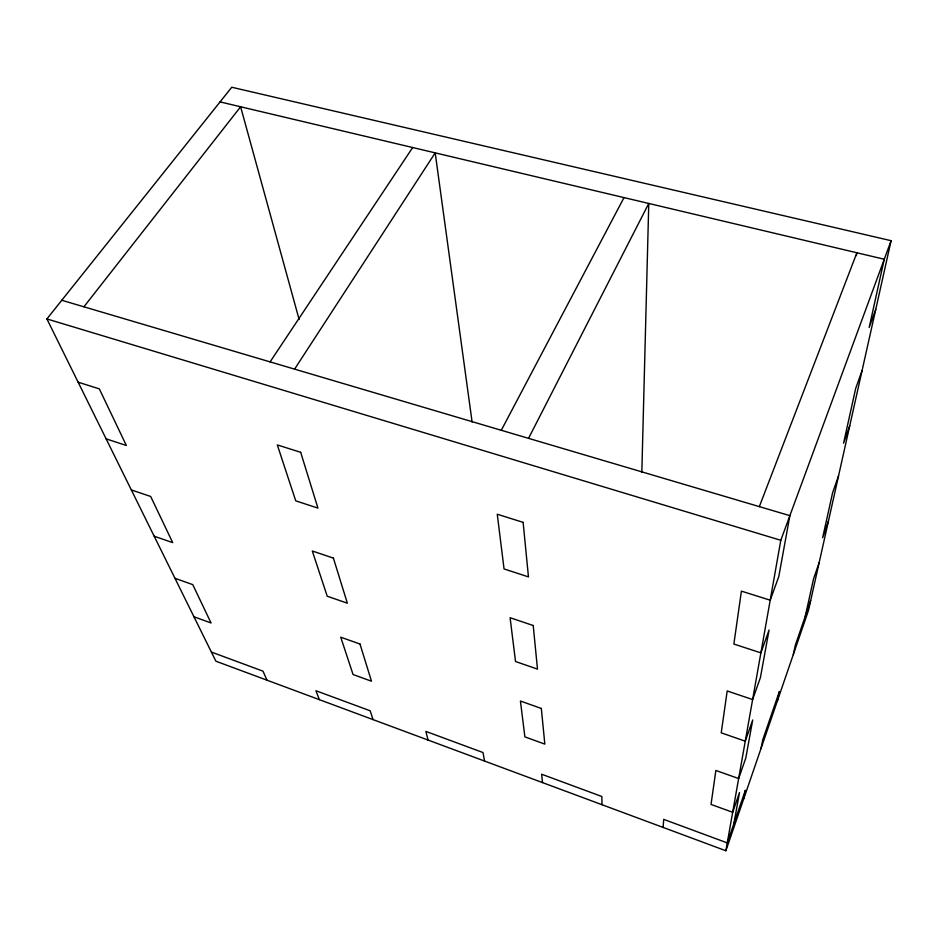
<?xml version="1.0" encoding="UTF-8"?>
<svg xmlns="http://www.w3.org/2000/svg" width="938" height="938" viewBox="0 0 938 938"><rect width="100%" height="100%" fill="white"/><g stroke="black" fill="none" stroke-linecap="round" stroke-linejoin="round"><path stroke-width="1.41" d="M641.827 472.26L648.768 203.464L528.551 438.339M663.107 827.422L663.705 819.378L727.267 842.899L745.393 790.23L743.811 798.566M725.871 850.754L780.803 540.288L891.1 240.691L231.756 87.246L46.9 318.932L215.892 661.196L725.871 850.754L808.474 610.439L891.1 240.691M733.833 823.822L739.519 792.551L732.684 812.296L711.027 804.429L715.87 770.461L738.652 778.552L745.78 758.103L752.71 719.974L745.264 741.184L721.228 732.848L727.185 690.966L752.628 699.549L760.425 677.541L769.066 630.031L760.882 652.871L733.868 644.043L741.407 591.128L770.204 600.203L778.81 576.483L789.866 515.654L61.791 300.266M856.347 255.617L856.91 252.768L759.334 506.614M760.999 748.559L762.758 739.801L779.396 691.482L777.473 700.627M793.29 654.63L795.354 645.121L810.667 600.637M805.261 616.313L813.574 578.746L819.155 562.659M828.406 521.223L822.649 537.732L832.604 492.767L838.549 475.836M849.711 425.899L843.555 443.24L855.679 388.449L862.057 370.686M875.764 309.306L869.174 327.491L884.264 259.251L220.055 101.902M501.291 430.272L624.016 197.601M294.591 369.126L435.197 152.871L472.107 422.053M270.097 361.88L412.685 147.536M83.916 306.808L240.62 106.768L299.128 319.506M46.9 318.932L780.803 540.288M78.135 382.188L99.334 388.871L126.349 445.48L106.123 438.867M131.343 489.941L150.678 496.472L172.709 542.633L154.184 536.208M174.96 578.3L192.747 584.62L211.05 622.973L193.955 616.77M211.39 652.062L263.003 671.162L266.978 680.179M319.342 699.642L315.918 690.731L370.193 710.805L373.031 719.598M428.08 740.07L425.864 731.405L482.988 752.534L484.559 761.058M542.516 782.597L541.625 774.225L601.844 796.503L602.02 804.71M300.664 452.292L277.308 444.929L295.751 500.857L317.935 508.103L300.664 452.292M523.123 522.36L497.257 514.223L504.046 568.932L528.457 576.905L523.123 522.36M333.4 558.11L312.295 550.993L327.221 596.216L347.353 603.193L333.4 558.11M533.218 625.517L510.096 617.72L515.525 661.513L537.486 669.122L533.218 625.517M359.993 644.031L340.74 637.195L353.051 674.516L371.483 681.199L359.993 644.031M541.332 708.46L520.426 701.026L524.881 736.869L544.826 744.115L541.332 708.46"/></g></svg>
